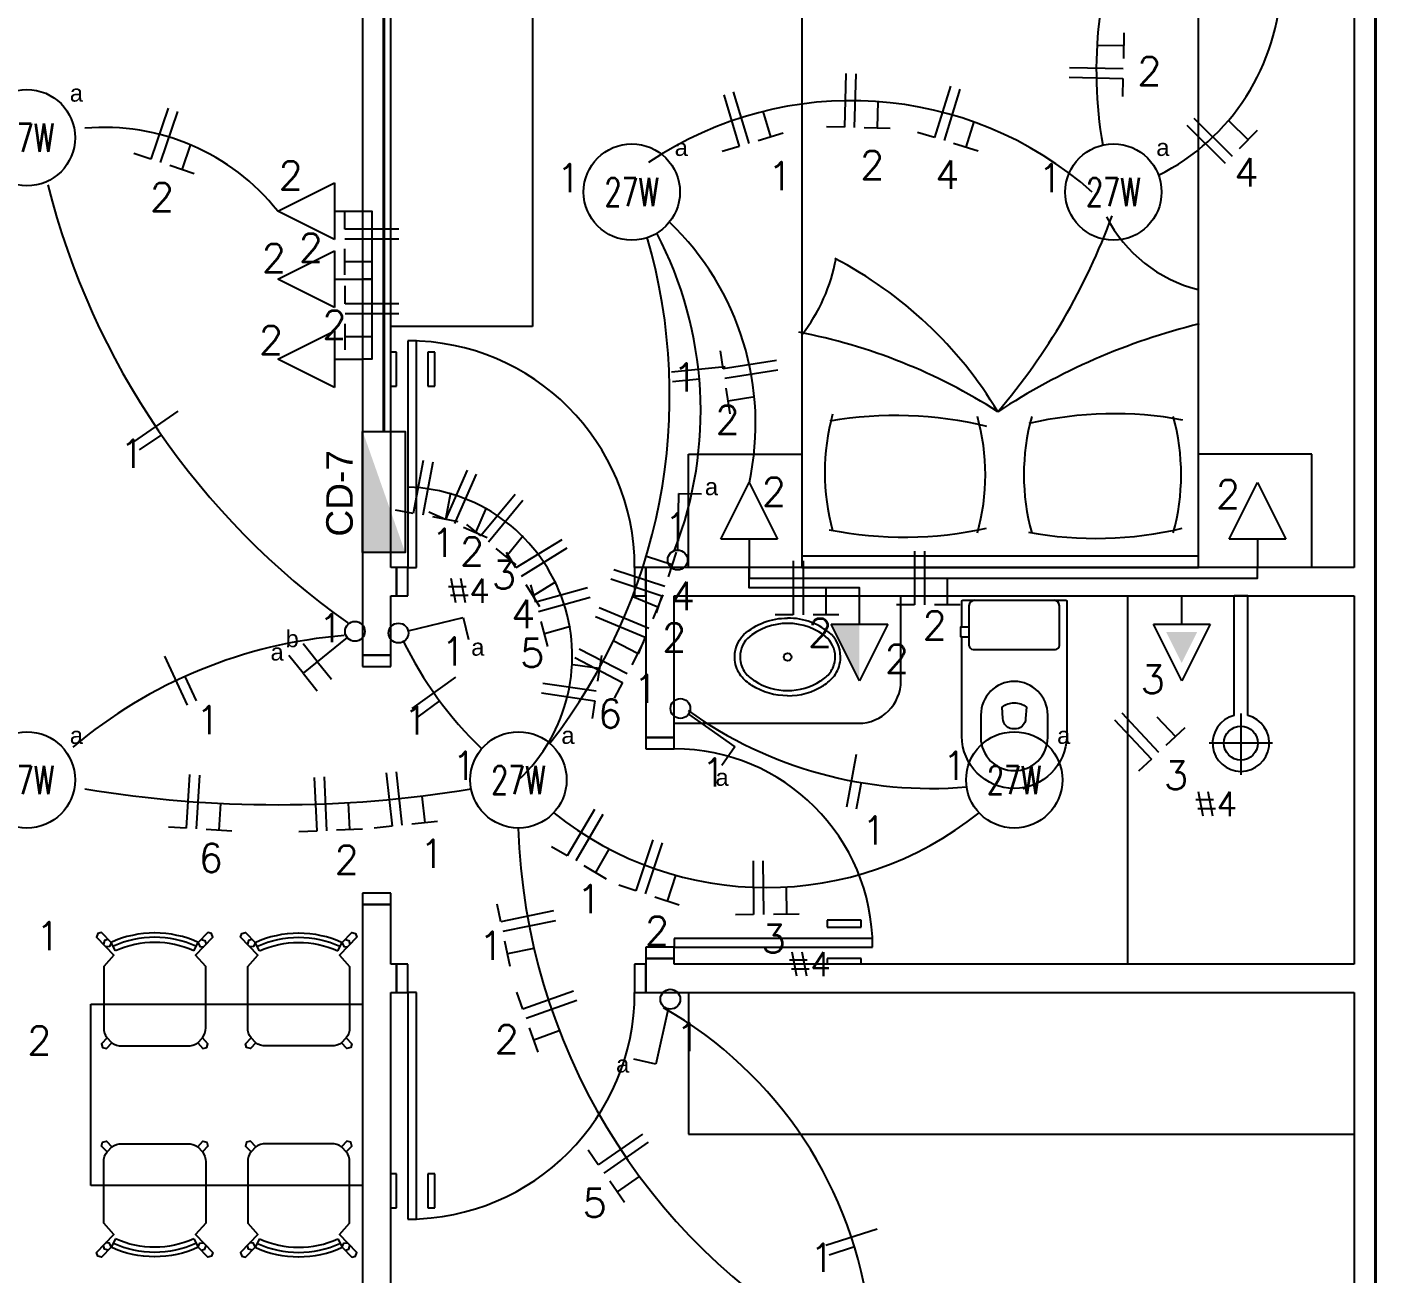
# Model space of a CAD drawing. Header units: metres. Extents: x 49 to 320, y -91 to 27.
# Drawn here: x 155.991 to 160.79, y -55.396 to -50.996 of the extents above; entities that cross this region are included whole.
import ezdxf
from ezdxf.enums import TextEntityAlignment as Align

# ---------------------------------------------------------------- set-up
doc = ezdxf.new("R2010")
doc.units = ezdxf.units.M
doc.header["$LTSCALE"] = 0.2
for name, color, linetype in [('ARQ-EQP', 24, 'Continuous'), ('ARQ-EQP-___-INT', 7, 'Continuous'), ('ARQ-MOB-___-INT', 7, 'Continuous'), ('BITOLA', 7, 'Continuous'), ('CIRCUITO', 7, 'Continuous'), ('CIRCUITO_FIACAO', 10, 'Continuous'), ('INTERRUPTORES', 6, 'Continuous'), ('LUMINARIAS', 1, 'Continuous'), ('SOMENTE_FIACAO', 3, 'Continuous'), ('SOMENTE_TUBULACAO', 5, 'Continuous'), ('TEXTO_INTERRUPTOR', 7, 'Continuous'), ('TOMADAS', 3, 'Continuous')]:
    doc.layers.add(name, color=color, linetype=linetype)
doc.styles.add('REGUA100', font='arial.ttf')
doc.styles.add('ROMANS', font='romans', dxfattribs={"height": 6})
doc.styles.get("Standard").update_dxf_attribs({"font": 'arial.ttf'})

# ---------------------------------------------------------------- blocks, each defined once
blk = doc.blocks.new('MBCAD4_2')
at = {"color": 0}
blk.add_lwpolyline([(0.02, 49.68, 0.106639), (-19.24, 45.52), (-23.45, 49.88), (-25.13, 49.43), (-25.63, 47.77), (-18.01, 39.93), (-22.5, 34.87), (-22.5, 7.87, 0.159591), (-21.02, 3.34), (-23.5, 0.83), (-22.98, -0.82), (-21.31, -1.27), (-18.97, 1.19, 0.162734), (-14.5, -0.13), (0, -0.13), (14.5, -0.13, 0.162734), (18.97, 1.19), (21.31, -1.27), (22.98, -0.82), (23.5, 0.83), (21.02, 3.34, 0.159591), (22.5, 7.87), (22.5, 34.87), (18.01, 39.93), (25.63, 47.77), (25.13, 49.43), (23.45, 49.88), (19.24, 45.52, 0.106639), (-0.02, 49.68)], format="xyb", dxfattribs=at)
at = {"layer": 'ARQ-MOB-___-INT'}
for p, q in [((-17.22, 41.8), (-19.24, 45.52)), ((17.25, 41.79), (19.24, 45.52)), ((-18.97, 1.19), (-21.02, 3.34)), ((18.97, 1.19), (21.02, 3.34))]:
    blk.add_line(p, q, dxfattribs=at)
for points in [[(-20.47, 46.81), (-22.16, 46.38), (-22.64, 44.7)], [(-19.21, 45.27), (-19.99, 43.71), (-21.73, 43.57)], [(19.21, 45.27), (19.99, 43.71), (21.73, 43.57)], [(20.47, 46.81), (22.16, 46.38), (22.64, 44.7)]]:
    blk.add_lwpolyline(points, dxfattribs=at)
for radius in [43.95, 41.7]:
    blk.add_arc((0, 3.82), radius, 65.57124, 114.39729, dxfattribs=at)
blk = doc.blocks.new('SAC616S2')
at = {"layer": 'ARQ-EQP', "color": 0, "linetype": 'ByBlock'}
blk.add_lwpolyline([(18.17, -1.5, -0.329256), (18.5, -1.88), (18.5, -49.6, -0.412623), (0, -68, -0.412623), (-18.5, -49.6), (-18.5, -14.45), (-18.9, -14.45), (-18.9, -10.95), (-18.5, -10.95), (-18.5, -1.88, -0.329256), (-18.17, -1.5), (-17.25, -1.5), (0, -1.5), (17.29, -1.5)], format="xyb", close=True, dxfattribs=at)
at = {"layer": 'ARQ-EQP-___-INT'}
for p, q in [((-18.5, -10.95), (-16, -10.95)), ((-18.5, -14.45), (-16, -14.45))]:
    blk.add_line(p, q, dxfattribs=at)
blk.add_lwpolyline([(-14, -1.5, 0.324141), (-16, -3.5), (-16, -17.5, 0.333333), (-14.5, -19), (0, -19), (14.5, -19, 0.333333), (16, -17.5), (16, -3.5, 0.324141), (14, -1.5, 0.324141)], format="xyb", dxfattribs=at)
for points in [[(0, -61.7, 0.418677), (11.8, -50), (11.8, -42.1, 0.411784), (0, -30.2, 0.411784), (-11.8, -42.1), (-11.8, -50, 0.418677)], [(0, -47, -0.428571), (-4, -43.3), (-4.3, -39.3, -0.16754), (0, -37.8, -0.16754), (4.3, -39.3), (4, -43.3, -0.428571)]]:
    blk.add_lwpolyline(points, format="xyb", close=True, dxfattribs=at)
blk.add_point((3.34, -68), dxfattribs=at)
blk = doc.blocks.new('SACHS__2')
at = {"layer": 'ARQ-EQP', "color": 0, "linetype": 'ByBlock'}
for p, q in [((42.29, 2.4), (0, 2.4)), ((0, 2.4), (0, -2.4)), ((42.29, -2.4), (0, -2.4))]:
    blk.add_line(p, q, dxfattribs=at)
blk.add_arc((52, 0), 10, 193.8865, 166.1135, dxfattribs=at)
at = {"layer": 'ARQ-EQP-___-INT'}
for p, q in [((52, 11.2), (52, -11.2)), ((41.6, 0), (63.2, 0))]:
    blk.add_line(p, q, dxfattribs=at)
blk.add_circle((52, 0), 6, dxfattribs=at)
blk = doc.blocks.new('SAL37S_2')
at = {"layer": 'ARQ-EQP-___-INT'}
for points in [[(0.02, -10, 0.145827), (-16.81, -14.87, 0.090827), (-22, -19.4, 0.12568), (-24.84, -26.73, 0.221372), (-20.58, -38.81, 0.186059), (0.02, -46.55, 0.186059)], [(-0.02, -10, -0.145827), (16.81, -14.87, -0.090827), (22, -19.4, -0.12568), (24.84, -26.73, -0.221372), (20.58, -38.81, -0.186059), (-0.02, -46.55, -0.186059)]]:
    blk.add_lwpolyline(points, format="xyb", dxfattribs=at)
blk.add_lwpolyline([(0, -12.5, 0.14623), (-15.5, -17, 0.09047), (-20, -20.9, 0.123903), (-22.35, -27, 0.21906), (-18.85, -37, 0.185248), (0, -44.05, 0.185248), (18.85, -37, 0.21906), (22.35, -27, 0.123903), (20, -20.9, 0.09047), (15.5, -17, 0.14623)], format="xyb", close=True, dxfattribs=at)
blk.add_circle((0, -28.25), 1.8, dxfattribs=at)
blk = doc.blocks.new('MDCCAS22')
at = {"color": 0}
blk.add_lwpolyline([(140, 0), (0, 0), (0, -200), (140, -200)], close=True, dxfattribs=at)
at = {"layer": 'ARQ-MOB-___-INT'}
for p, q in [((0, -4), (140, -4)), ((0, -196), (140, -196))]:
    blk.add_line(p, q, dxfattribs=at)
for centre, radius, start, end in [((36.14, -140.56), 130.32, 79.4574, 103.5108), ((82.89, -32.71), 76.8, 164.4859, 195.5141), ((-15.19, -32.71), 76.8, 344.4859, 15.5141), ((103.9, -146.58), 135.89, 78.8076, 102.3609), ((152.01, -32.7), 76.8, 164.4859, 195.5141), ((55.11, -33.55), 76.8, 344.4859, 15.5141), ((29.71, 76.04), 130.31, 259.2981, 283.3522), ((106.88, 82.36), 135.99, 256.2959, 279.8409), ((-55.47, 137.47), 230.14, 283.8685, 303.2771), ((243.13, -201.79), 226.41, 139.561, 159.9361), ((178.64, 112.88), 199.47, 237.2741, 259.1518), ((195.03, 19.52), 144.83, 210.9361, 242.5714), ((188.19, -119.84), 61.23, 142.0564, 169.8271), ((-11.98, -146.66), 50.03, 27.333, 76.0256)]:
    blk.add_arc(centre, radius, start, end, dxfattribs=at)
blk = doc.blocks.new('*U369', base_point=(2907.74, 1510.49))
at = {"linetype": 'Continuous'}
blk.add_circle((2907.74, 1510.49), 17, dxfattribs=at)
at = {"linetype": 'Continuous', "style": 'ROMANS', "width": 0.7}
blk.add_text('27W', height=10, dxfattribs=at).set_placement((2907.7, 1510.49), align=Align.MIDDLE)
blk = doc.blocks.new('*U370', base_point=(2737.74, 1510.49))
at = {"linetype": 'Continuous'}
blk.add_circle((2737.74, 1510.49), 17, dxfattribs=at)
at = {"linetype": 'Continuous', "style": 'ROMANS', "width": 0.7}
blk.add_text('27W', height=10, dxfattribs=at).set_placement((2737.7, 1510.49), align=Align.MIDDLE)
blk = doc.blocks.new('*U373', base_point=(2872.74, 1302.99))
at = {"linetype": 'Continuous'}
blk.add_circle((2872.74, 1302.99), 17, dxfattribs=at)
at = {"linetype": 'Continuous', "style": 'ROMANS', "width": 0.7}
blk.add_text('27W', height=10, dxfattribs=at).set_placement((2872.7, 1302.99), align=Align.MIDDLE)
blk = doc.blocks.new('*U375', base_point=(2697.74, 1302.99))
at = {"linetype": 'Continuous'}
blk.add_circle((2697.74, 1302.99), 17, dxfattribs=at)
at = {"linetype": 'Continuous', "style": 'ROMANS', "width": 0.7}
blk.add_text('27W', height=10, dxfattribs=at).set_placement((2697.7, 1302.99), align=Align.MIDDLE)
blk = doc.blocks.new('*U376', base_point=(2524.24, 1529.66))
at = {"linetype": 'Continuous'}
blk.add_circle((2524.24, 1529.66), 17, dxfattribs=at)
at = {"linetype": 'Continuous', "style": 'ROMANS', "width": 0.7}
blk.add_text('27W', height=10, dxfattribs=at).set_placement((2524.2, 1529.66), align=Align.MIDDLE)
blk = doc.blocks.new('*U377', base_point=(2524.24, 1302.99))
at = {"linetype": 'Continuous'}
blk.add_circle((2524.24, 1302.99), 17, dxfattribs=at)
at = {"linetype": 'Continuous', "style": 'ROMANS', "width": 0.7}
blk.add_text('27W', height=10, dxfattribs=at).set_placement((2524.2, 1302.99), align=Align.MIDDLE)
blk = doc.blocks.new('*U321', base_point=(1830.96, -37.01))
blk.add_lwpolyline([(1802.46, -37.01), (1802.46, -17.01), (1859.46, -17.01), (1859.46, -37.01)], close=True)
blk.add_trace([(1859.46, -17.01), (1802.46, -37.01), (1859.46, -37.01)])
blk = doc.blocks.new('*U402', base_point=(1511.24, 274.62))
at = {"color": 2}
for p, q in [((1490.54, 291.31), (1495.14, 297.85)), ((1506.9, 279.8), (1490.54, 291.31))]:
    blk.add_line(p, q, dxfattribs=at)
blk.add_circle((1509.76, 277.79), 3.5, dxfattribs=at)
blk = doc.blocks.new('*U403', base_point=(1514.21, 377.99))
at = {"color": 2}
for p, q in [((1517.52, 383.81), (1521.84, 403.33)), ((1521.84, 403.33), (1529.65, 401.6))]:
    blk.add_line(p, q, dxfattribs=at)
blk.add_circle((1516.76, 380.39), 3.5, dxfattribs=at)
blk = doc.blocks.new('*U404', base_point=(1513.03, 227.99))
at = {"color": 2}
for p, q in [((1510.66, 221.86), (1510.28, 201.86)), ((1510.28, 201.86), (1502.28, 202.01))]:
    blk.add_line(p, q, dxfattribs=at)
blk.add_circle((1510.73, 225.36), 3.5, dxfattribs=at)
blk = doc.blocks.new('*U405', base_point=(1611.24, 248.26))
at = {"color": 2}
for p, q in [((1586.41, 245.65), (1584.54, 253.43)), ((1605.85, 250.33), (1586.41, 245.65))]:
    blk.add_line(p, q, dxfattribs=at)
blk.add_circle((1609.26, 251.15), 3.5, dxfattribs=at)
blk = doc.blocks.new('*U408', base_point=(1621.24, 249.71))
for p, q in [((1642.97, 265.26), (1637.96, 271.5)), ((1627.37, 252.74), (1642.97, 265.26)), ((1637.96, 261.23), (1632.95, 267.47)), ((1642.97, 265.26), (1647.98, 259.02)), ((1637.96, 261.23), (1642.96, 255))]:
    blk.add_line(p, q)
blk.add_circle((1624.64, 250.55), 3.5)
blk = doc.blocks.new('*U410', base_point=(1332.13, 237.99))
for p, q in [((1322.13, 247.99), (1332.13, 267.99)), ((1332.13, 267.99), (1342.13, 247.99)), ((1342.13, 247.99), (1322.13, 247.99)), ((1332.13, 247.99), (1332.13, 237.99))]:
    blk.add_line(p, q)
blk.add_trace([(1326.66, 250.79), (1337.6, 250.79), (1332.13, 261.73)])
blk = doc.blocks.new('*U416', base_point=(1305.42, 227.99))
for p, q in [((1305.42, 217.99), (1305.42, 227.99)), ((1295.42, 217.99), (1315.42, 217.99)), ((1305.42, 197.99), (1295.42, 217.99)), ((1315.42, 217.99), (1305.42, 197.99))]:
    blk.add_line(p, q)
blk = doc.blocks.new('*U417', base_point=(1484.76, 227.99))
for p, q in [((1484.76, 217.99), (1484.76, 227.99)), ((1474.76, 217.99), (1494.76, 217.99)), ((1484.76, 197.99), (1474.76, 217.99)), ((1494.76, 217.99), (1484.76, 197.99))]:
    blk.add_line(p, q)
blk = doc.blocks.new('*U420', base_point=(1621.24, 102.24))
for p, q in [((1631.24, 112.24), (1651.24, 102.24)), ((1631.24, 92.24), (1631.24, 112.24)), ((1631.24, 102.24), (1621.24, 102.24)), ((1651.24, 102.24), (1631.24, 92.24))]:
    blk.add_line(p, q)
blk = doc.blocks.new('*U421', base_point=(1621.24, 126.22))
for p, q in [((1631.24, 136.22), (1651.24, 126.22)), ((1631.24, 116.22), (1631.24, 136.22)), ((1631.24, 126.22), (1621.24, 126.22)), ((1651.24, 126.22), (1631.24, 116.22))]:
    blk.add_line(p, q)
blk = doc.blocks.new('*U422', base_point=(1621.24, 154.5))
for p, q in [((1631.24, 164.5), (1651.24, 154.5)), ((1631.24, 144.5), (1631.24, 164.5)), ((1631.24, 154.5), (1621.24, 154.5)), ((1651.24, 154.5), (1631.24, 144.5))]:
    blk.add_line(p, q)
blk = doc.blocks.new('*U434', base_point=(1605.24, 199.63))
at = {"linetype": 'ByBlock'}
for start, end in [(283.8225, 283.8225), (133.0073, 268.3373)]:
    blk.add_arc((1606.98, 259.32), 59.72, start, end, dxfattribs=at)
blk = doc.blocks.new('*U435', base_point=(1553.79, 314.56))
at = {"linetype": 'ByBlock'}
blk.add_arc((1478.74, 221.27), 119.73, 51.1867, 128.8133, dxfattribs=at)
blk = doc.blocks.new('*U436', base_point=(1579.21, 292))
at = {"linetype": 'ByBlock'}
blk.add_arc((1485.23, 194.29), 135.57, 26.0561, 46.1153, dxfattribs=at)
blk = doc.blocks.new('*U437', base_point=(1582.95, 306.12))
at = {"linetype": 'ByBlock'}
blk.add_arc((1651.12, -104.29), 416.04, 80.5699, 99.4301, dxfattribs=at)
blk = doc.blocks.new('*U438', base_point=(1566.35, 319.99))
at = {"linetype": 'ByBlock'}
for start, end in [(64.7151, 64.7151), (1.8724, 60.2579)]:
    blk.add_arc((1347.88, 312.85), 218.58, start, end, dxfattribs=at)
blk = doc.blocks.new('*U439', base_point=(1555.21, 290.06))
at = {"linetype": 'ByBlock'}
for start, end in [(201.0979, 201.0979), (141.9676, 196.2101)]:
    blk.add_arc((1712.22, 167.25), 199.34, start, end, dxfattribs=at)
blk = doc.blocks.new('*U440', base_point=(1512.8, 85.09))
at = {"linetype": 'ByBlock'}
for start, end in [(311.5472, 311.5472), (228.4528, 303.9415)]:
    blk.add_arc((1441.24, 191.41), 128.16, start, end, dxfattribs=at)
blk = doc.blocks.new('*U441', base_point=(1517.42, 110.02))
at = {"linetype": 'ByBlock'}
blk.add_arc((1637.2, 172.85), 135.26, 158.7442, 207.6767, dxfattribs=at)
blk = doc.blocks.new('*U442', base_point=(1512.98, 106.13))
at = {"linetype": 'ByBlock'}
blk.add_arc((1580.88, 177.25), 98.33, 167.8199, 226.3276, dxfattribs=at)
blk = doc.blocks.new('*U443', base_point=(1340.3, 89.58))
at = {"linetype": 'ByBlock'}
blk.add_arc((1375.37, 19.49), 78.38, 116.5763, 178.208, dxfattribs=at)
blk = doc.blocks.new('*U444', base_point=(1360.03, 78.92))
at = {"linetype": 'ByBlock'}
for start, end in [(16.0202, 16.0202), (337.4598, 9.7518)]:
    blk.add_arc((1206.81, 52.59), 155.47, start, end, dxfattribs=at)
blk = doc.blocks.new('*U445', base_point=(1484.76, 227.99))
at = {"linetype": 'ByBlock'}
blk.add_lwpolyline([(1484.76, 227.99), (1484.76, 231.73), (1305.42, 231.73), (1305.42, 227.99)], dxfattribs=at)
blk = doc.blocks.new('*U447', base_point=(1408.07, 305.44))
at = {"linetype": 'ByBlock'}
blk.add_arc((1420.79, 159.08), 146.92, 54.3876, 94.9675, dxfattribs=at)
blk = doc.blocks.new('*U450', base_point=(1442.23, 493.52))
at = {"linetype": 'ByBlock'}
blk.add_arc((1587.59, 510.49), 146.34, 186.6595, 240.2672, dxfattribs=at)
blk = doc.blocks.new('*U455', base_point=(1723.55, 291.41))
at = {"linetype": 'ByBlock'}
blk.add_arc((1614.14, 421.38), 169.89, 274.6137, 310.0908, dxfattribs=at)
blk = doc.blocks.new('*U456', base_point=(1732.37, 92.94))
at = {"linetype": 'ByBlock'}
blk.add_arc((1470.13, 27.02), 270.4, 14.1091, 54.6618, dxfattribs=at)
blk = doc.blocks.new('*U457', base_point=(1719.32, 72.99))
at = {"linetype": 'ByBlock'}
for start, end in [(287.5629, 287.5629), (218.434, 275.0674)]:
    blk.add_arc((1712.42, 150.79), 78.11, start, end, dxfattribs=at)
blk = doc.blocks.new('*U478', base_point=(1621.24, 102.24))
at = {"linetype": 'ByBlock'}
blk.add_lwpolyline([(1621.24, 102.24), (1617.97, 102.24), (1617.97, 126.22), (1621.24, 126.22)], dxfattribs=at)
blk = doc.blocks.new('*U479', base_point=(1621.24, 126.22))
at = {"linetype": 'ByBlock'}
blk.add_lwpolyline([(1621.24, 126.22), (1617.97, 126.22), (1617.97, 154.5), (1621.24, 154.5)], dxfattribs=at)
blk = doc.blocks.new('*U448', base_point=(1438.38, 237.99))
for p, q in [((1428.38, 247.99), (1438.38, 267.99)), ((1438.38, 267.99), (1448.38, 247.99)), ((1448.38, 247.99), (1428.38, 247.99)), ((1438.38, 247.99), (1438.38, 237.99))]:
    blk.add_line(p, q)
blk.add_trace([(1438.38, 247.99), (1448.38, 247.99), (1438.38, 267.99)])
blk = doc.blocks.new('*U481', base_point=(2818.1, 237.99))
at = {"linetype": 'ByBlock'}
blk.add_lwpolyline([(2818.1, 237.99), (2818.1, 235.21), (2779.22, 235.21), (2779.22, 227.99), (2779.22, 227.99)], dxfattribs=at)
blk = doc.blocks.new('N')
for p, q in [((0, 9.5), (-6.33, 9.5)), ((0, -9.5), (0, 9.5))]:
    blk.add_line(p, q)
blk = doc.blocks.new('F')
blk.add_line((0, -9.5), (0, 9.5))
blk = doc.blocks.new('T')
at = {"linetype": 'Continuous'}
for p, q in [((4.57, 9.5), (-4.57, 9.5)), ((0, 0), (0, 9.5))]:
    blk.add_line(p, q, dxfattribs=at)
blk = doc.blocks.new('*U508', base_point=(2667.9, 201.33))
at = {"layer": 'SOMENTE_FIACAO', "linetype": 'ByBlock', "rotation": 10.63878627}
for name, p in [('T', (2673.72, 201.7)), ('N', (2662.35, 199.57)), ('F', (2665.79, 200.21))]:
    blk.add_blockref(name, p, dxfattribs=at)
blk = doc.blocks.new('*U509', base_point=(2725.25, 323.63))
at = {"layer": 'SOMENTE_FIACAO', "linetype": 'ByBlock', "rotation": 30.37507652}
for name, p in [('T', (2729.69, 327.49)), ('F', (2722.73, 323.41)), ('N', (2719.71, 321.64))]:
    blk.add_blockref(name, p, dxfattribs=at)
blk = doc.blocks.new('*U510', base_point=(2703.67, 356.49))
at = {"layer": 'SOMENTE_FIACAO', "linetype": 'ByBlock', "rotation": 78.39183063}
for name, p in [('T', (2703.16, 362.5)), ('F', (2701.53, 354.59)), ('N', (2700.83, 351.17))]:
    blk.add_blockref(name, p, dxfattribs=at)
blk = doc.blocks.new('*U511', base_point=(2657.77, 308.57))
at = {"layer": 'SOMENTE_FIACAO', "linetype": 'ByBlock', "rotation": 353.79237064}
for name, p in [('N', (2652.1, 309.93)), ('F', (2655.58, 309.55)), ('T', (2663.61, 308.68))]:
    blk.add_blockref(name, p, dxfattribs=at)
blk = doc.blocks.new('*U512', base_point=(2728.28, 258.83))
at = {"layer": 'SOMENTE_FIACAO', "linetype": 'ByBlock', "rotation": 297.42262544}
for name, p in [('N', (2726.04, 264.19)), ('F', (2727.65, 261.08)), ('T', (2731.37, 253.92))]:
    blk.add_blockref(name, p, dxfattribs=at)
blk = doc.blocks.new('*U513', base_point=(2778.19, 67.67))
at = {"layer": 'SOMENTE_FIACAO', "linetype": 'ByBlock', "rotation": 343.3321522000001}
for name, p in [('N', (2772.94, 70.29)), ('F', (2776.29, 69.29)), ('T', (2784.03, 66.97))]:
    blk.add_blockref(name, p, dxfattribs=at)
blk = doc.blocks.new('R')
blk.add_line((0, 0), (0, 9.5))
blk = doc.blocks.new('*U518', base_point=(2814.44, 466.62))
at = {"layer": 'SOMENTE_FIACAO', "linetype": 'ByBlock', "rotation": 72.36675413}
for name, p in [('R', (2816.4, 467.83)), ('F', (2815.34, 464.49))]:
    blk.add_blockref(name, p, dxfattribs=at)
blk = doc.blocks.new('*U519', base_point=(2817.17, 302.38))
at = {"layer": 'SOMENTE_FIACAO', "linetype": 'ByBlock', "rotation": 10.2935086}
for name, p in [('F', (2815.22, 303.32)), ('R', (2818.67, 303.94))]:
    blk.add_blockref(name, p, dxfattribs=at)
blk = doc.blocks.new('*U520', base_point=(2760.1, 159.96))
at = {"layer": 'SOMENTE_FIACAO', "linetype": 'ByBlock', "rotation": 84.48042533}
for name, p in [('F', (2761.25, 158.1)), ('R', (2761.59, 161.58))]:
    blk.add_blockref(name, p, dxfattribs=at)
blk = doc.blocks.new('*U521', base_point=(2670.18, 272.76))
at = {"layer": 'SOMENTE_FIACAO', "linetype": 'ByBlock', "rotation": 54.14379192}
for name, p in [('R', (2669.9, 275.12)), ('F', (2667.85, 272.28))]:
    blk.add_blockref(name, p, dxfattribs=at)
blk = doc.blocks.new('*U525', base_point=(2578.29, 266.99))
at = {"layer": 'SOMENTE_FIACAO', "linetype": 'ByBlock', "rotation": 335.13352304}
for name, p in [('F', (2576.82, 267.98)), ('R', (2579.99, 266.5))]:
    blk.add_blockref(name, p, dxfattribs=at)
blk = doc.blocks.new('*U526', base_point=(2571.15, 179.39))
at = {"layer": 'SOMENTE_FIACAO', "linetype": 'ByBlock', "rotation": 55.62120412000001}
for name, p in [('F', (2569.7, 178.26)), ('R', (2571.68, 181.15))]:
    blk.add_blockref(name, p, dxfattribs=at)
blk = doc.blocks.new('*U571', base_point=(2680.81, 205.24))
at = {"layer": 'SOMENTE_FIACAO', "linetype": 'ByBlock', "rotation": 23.75053618999999}
for name, p in [('T', (2686.36, 207)), ('F', (2678.97, 203.74)), ('N', (2675.76, 202.33))]:
    blk.add_blockref(name, p, dxfattribs=at)
blk = doc.blocks.new('*U572', base_point=(2747.81, 334.48))
at = {"layer": 'SOMENTE_FIACAO', "linetype": 'ByBlock', "rotation": 18.29727333}
for name, p in [('T', (2753.15, 336.76)), ('N', (2742.16, 333.13)), ('F', (2745.48, 334.23))]:
    blk.add_blockref(name, p, dxfattribs=at)
blk = doc.blocks.new('*U573', base_point=(2710.45, 386.05))
at = {"layer": 'SOMENTE_FIACAO', "linetype": 'ByBlock', "rotation": 70.40643759999999}
for name, p in [('T', (2712.12, 391.6)), ('F', (2709.41, 384)), ('N', (2708.24, 380.7))]:
    blk.add_blockref(name, p, dxfattribs=at)
blk = doc.blocks.new('*U574', base_point=(2631.81, 310.41))
at = {"layer": 'SOMENTE_FIACAO', "linetype": 'ByBlock', "rotation": 357.3840892900001}
for name, p in [('N', (2626.07, 311.57)), ('F', (2629.57, 311.41)), ('T', (2637.64, 311.05))]:
    blk.add_blockref(name, p, dxfattribs=at)
blk = doc.blocks.new('*U576', base_point=(2735.47, 243.46))
at = {"layer": 'SOMENTE_FIACAO', "linetype": 'ByBlock', "rotation": 292.53173877}
for name, p in [('N', (2733.67, 248.98)), ('F', (2735.01, 245.75)), ('T', (2738.11, 238.29))]:
    blk.add_blockref(name, p, dxfattribs=at)
blk = doc.blocks.new('*U577', base_point=(2818.85, 63.01))
at = {"layer": 'SOMENTE_FIACAO', "linetype": 'ByBlock', "rotation": 1.60808932}
for name, p in [('N', (2813.05, 63.14)), ('F', (2816.55, 63.24)), ('T', (2824.62, 63.46))]:
    blk.add_blockref(name, p, dxfattribs=at)
blk = doc.blocks.new('*U578', base_point=(2902.03, 49.43))
at = {"layer": 'SOMENTE_FIACAO', "linetype": 'ByBlock', "rotation": 271.16543662}
for name, p in [('N', (2901.62, 55.21)), ('F', (2901.69, 51.71)), ('T', (2901.85, 43.64))]:
    blk.add_blockref(name, p, dxfattribs=at)
blk = doc.blocks.new('*U580', base_point=(2779.89, 162.15))
at = {"layer": 'SOMENTE_FIACAO', "linetype": 'ByBlock', "rotation": 81.13581409}
for name, p in [('T', (2781.15, 167.81)), ('F', (2779.91, 159.84)), ('N', (2779.37, 156.38))]:
    blk.add_blockref(name, p, dxfattribs=at)
blk = doc.blocks.new('*U581', base_point=(2800.51, 235.33))
at = {"layer": 'SOMENTE_FIACAO', "linetype": 'ByBlock'}
for name, p in [('N', (2794.72, 235.21)), ('F', (2798.22, 235.21)), ('T', (2806.29, 235.21))]:
    blk.add_blockref(name, p, dxfattribs=at)
blk = doc.blocks.new('*U582', base_point=(2843.33, 231.57))
at = {"layer": 'SOMENTE_FIACAO', "linetype": 'ByBlock'}
for name, p in [('N', (2837.54, 231.73)), ('F', (2841.04, 231.73)), ('T', (2849.11, 231.73))]:
    blk.add_blockref(name, p, dxfattribs=at)
blk = doc.blocks.new('*U584', base_point=(2575.93, 78.43))
at = {"layer": 'SOMENTE_FIACAO', "linetype": 'ByBlock', "rotation": 18.61657323}
for name, p in [('T', (2581.98, 78.62)), ('N', (2571.01, 74.93)), ('F', (2574.33, 76.04))]:
    blk.add_blockref(name, p, dxfattribs=at)
blk = doc.blocks.new('*U585', base_point=(2646.14, 114.38))
at = {"layer": 'SOMENTE_FIACAO', "linetype": 'ByBlock', "rotation": 90}
for name, p in [('T', (2646.01, 120.16)), ('F', (2646.01, 112.09)), ('N', (2646.01, 108.59))]:
    blk.add_blockref(name, p, dxfattribs=at)
blk = doc.blocks.new('*U586', base_point=(2645.46, 140.78))
at = {"layer": 'SOMENTE_FIACAO', "linetype": 'ByBlock', "rotation": 90}
for name, p in [('T', (2646.01, 146.57)), ('F', (2646.01, 138.49)), ('N', (2646.01, 134.99))]:
    blk.add_blockref(name, p, dxfattribs=at)
blk = doc.blocks.new('*U598', base_point=(2694.6, 213.63))
at = {"layer": 'SOMENTE_FIACAO', "linetype": 'ByBlock', "rotation": 39.44598987}
for name, p in [('T', (2699.42, 216.89)), ('N', (2690.48, 209.53)), ('F', (2693.19, 211.76))]:
    blk.add_blockref(name, p, dxfattribs=at)
blk = doc.blocks.new('bitol')
for p, q in [((3.08, 6.89), (10.37, 6.89)), ((5.27, 10), (3.33, -0.04)), ((9.37, 10), (7.44, -0.04)), ((2.25, 3.18), (9.54, 3.18))]:
    blk.add_line(p, q)
at = {"style": 'ROMANS'}
blk.add_attdef('BS', (10.82, -0.01), '', height=10, dxfattribs=at)
blk = doc.blocks.new('*U599', base_point=(2786.43, 340.57))
at = {"layer": 'SOMENTE_FIACAO', "linetype": 'ByBlock', "rotation": 359.43138145}
for name, p in [('N', (2780.64, 341.05)), ('F', (2784.14, 341.02)), ('T', (2792.22, 340.94))]:
    blk.add_blockref(name, p, dxfattribs=at)
blk = doc.blocks.new('*U600', base_point=(2918.28, 284.1))
at = {"layer": 'SOMENTE_FIACAO', "linetype": 'ByBlock', "rotation": 316.81205534}
for name, p in [('N', (2914.66, 288.69)), ('F', (2917.21, 286.3)), ('T', (2923.1, 280.77))]:
    blk.add_blockref(name, p, dxfattribs=at)
blk = doc.blocks.new('*U601', base_point=(2707.3, 228.56))
at = {"layer": 'SOMENTE_FIACAO', "linetype": 'ByBlock', "rotation": 58.54093424}
for name, p in [('T', (2710.97, 233.09)), ('F', (2706.76, 226.21)), ('N', (2704.93, 223.22))]:
    blk.add_blockref(name, p, dxfattribs=at)
blk = doc.blocks.new('*U602', base_point=(2740.69, 229.39))
at = {"layer": 'SOMENTE_FIACAO', "linetype": 'ByBlock', "rotation": 288.20652481}
for name, p in [('N', (2739.32, 235.03)), ('F', (2740.41, 231.7)), ('T', (2742.93, 224.03))]:
    blk.add_blockref(name, p, dxfattribs=at)
blk = doc.blocks.new('*U603', base_point=(2853.03, 68.66))
at = {"layer": 'SOMENTE_FIACAO', "linetype": 'ByBlock', "rotation": 17.11009382}
for name, p in [('F', (2850.76, 68.25)), ('T', (2858.48, 70.62)), ('N', (2847.42, 67.22))]:
    blk.add_blockref(name, p, dxfattribs=at)
blk = doc.blocks.new('*U604', base_point=(2714.33, 243.39))
at = {"layer": 'SOMENTE_FIACAO', "linetype": 'ByBlock', "rotation": 74.46085579999999}
for name, p in [('T', (2716.09, 248.9)), ('N', (2712.99, 237.75)), ('F', (2713.93, 241.12))]:
    blk.add_blockref(name, p, dxfattribs=at)
blk = doc.blocks.new('*U605', base_point=(2737.86, 437.58))
at = {"layer": 'SOMENTE_FIACAO', "linetype": 'ByBlock', "rotation": 55.01672209}
for name, p in [('T', (2740.33, 442.91)), ('F', (2735.7, 436.3)), ('N', (2733.7, 433.43))]:
    blk.add_blockref(name, p, dxfattribs=at)
blk = doc.blocks.new('*U607', base_point=(2943.74, 73.79))
at = {"layer": 'SOMENTE_FIACAO', "linetype": 'ByBlock', "rotation": 314.57112833}
for name, p in [('F', (2940.39, 78.61)), ('F', (2942.85, 76.12)), ('T', (2948.51, 70.37))]:
    blk.add_blockref(name, p, dxfattribs=at)
blk = doc.blocks.new('*U608', base_point=(2715.39, 267.83))
at = {"layer": 'SOMENTE_FIACAO', "linetype": 'ByBlock', "rotation": 278.28594645}
for name, p in [('N', (2715.27, 273.66)), ('F', (2715.77, 270.19)), ('T', (2716.94, 262.2))]:
    blk.add_blockref(name, p, dxfattribs=at)
blk = doc.blocks.new('*U609', base_point=(2586.89, 310.1))
at = {"layer": 'SOMENTE_FIACAO', "linetype": 'ByBlock', "rotation": 3.587455530000001}
for name, p in [('N', (2581.06, 310.57)), ('F', (2584.55, 310.78)), ('T', (2592.61, 311.29))]:
    blk.add_blockref(name, p, dxfattribs=at)

msp = doc.modelspace()

# ---------------------------------------------------------------- linework, layer by layer
for p, q in [((157.1754, -50.253), (157.1754, -53.213)), ((157.2754, -52.903), (157.2754, -50.253)), ((157.7754, -50.253), (157.7754, -52.053)), ((160.6754, -50.253), (160.6754, -52.903)), ((157.7754, -52.053), (157.2754, -52.053)), ((157.3654, -52.103), (157.3354, -52.103)), ((157.3354, -52.103), (157.3354, -52.903)), ((157.3654, -52.903), (157.3654, -52.103)), ((157.2954, -52.143), (157.2754, -52.143)), ((157.2954, -52.263), (157.2954, -52.143)), ((157.4054, -52.143), (157.4054, -52.263)), ((157.4304, -52.143), (157.4054, -52.143)), ((157.4304, -52.263), (157.4304, -52.143)), ((157.2754, -52.263), (157.2954, -52.263)), ((157.4054, -52.263), (157.4304, -52.263)), ((158.3254, -52.903), (158.3254, -52.503)), ((158.3254, -52.503), (158.7254, -52.503)), ((160.5254, -52.503), (160.1254, -52.503)), ((160.5254, -52.903), (160.5254, -52.503)), ((157.2954, -52.903), (157.2754, -52.903)), ((157.2954, -53.003), (157.2954, -52.903)), ((157.3354, -52.903), (157.2954, -52.903)), ((157.2954, -52.903), (157.2954, -53.003)), ((157.3354, -53.003), (157.3354, -52.903)), ((157.3354, -52.903), (157.3654, -52.903)), ((158.1754, -52.903), (158.1354, -52.903)), ((158.1354, -52.903), (158.1354, -53.003)), ((158.1754, -52.903), (158.1754, -53.003)), ((160.6754, -52.903), (158.1754, -52.903)), ((158.1754, -53.003), (158.1754, -52.903)), ((157.2754, -53.213), (157.2754, -53.003)), ((157.2754, -53.003), (157.2954, -53.003)), ((157.2954, -53.003), (157.3354, -53.003)), ((158.1354, -53.003), (158.1754, -53.003)), ((158.1754, -53.003), (158.1754, -53.503)), ((158.2754, -53.003), (160.6754, -53.003)), ((158.2754, -53.503), (158.2754, -53.003)), ((159.0754, -53.303), (159.0754, -53.003)), ((159.8754, -53.003), (159.8754, -54.303)), ((160.6754, -53.003), (160.6754, -54.303)), ((157.1754, -53.213), (157.2754, -53.213)), ((157.2754, -53.213), (157.1754, -53.213)), ((157.1754, -53.213), (157.1754, -53.253)), ((157.2754, -53.253), (157.2754, -53.213)), ((157.1754, -53.253), (157.2754, -53.253)), ((158.2754, -53.453), (158.9254, -53.453)), ((158.1754, -53.503), (158.2754, -53.503)), ((158.2754, -53.503), (158.1754, -53.503)), ((158.1754, -53.503), (158.1754, -53.543)), ((158.2754, -53.543), (158.2754, -53.503)), ((158.1754, -53.543), (158.2754, -53.543)), ((157.1754, -54.053), (157.1754, -54.093)), ((157.2754, -54.053), (157.1754, -54.053)), ((157.2754, -54.093), (157.2754, -54.053)), ((157.1754, -54.093), (157.1754, -57.053)), ((157.2754, -54.093), (157.1754, -54.093)), ((157.1754, -54.093), (157.2754, -54.093)), ((157.2754, -54.303), (157.2754, -54.093)), ((158.8154, -54.148), (158.8154, -54.173)), ((158.9354, -54.148), (158.8154, -54.148)), ((158.8154, -54.173), (158.9354, -54.173)), ((158.9354, -54.173), (158.9354, -54.148)), ((158.9754, -54.213), (158.2754, -54.213)), ((158.2754, -54.213), (158.2754, -54.243)), ((158.9754, -54.243), (158.9754, -54.213)), ((158.1754, -54.243), (158.1754, -54.283)), ((158.2754, -54.243), (158.1754, -54.243)), ((158.2754, -54.283), (158.2754, -54.243)), ((158.2754, -54.243), (158.9754, -54.243)), ((157.2954, -54.303), (157.2754, -54.303)), ((157.2954, -54.403), (157.2954, -54.303)), ((157.3354, -54.303), (157.2954, -54.303)), ((157.2954, -54.303), (157.2954, -54.403)), ((157.3354, -54.403), (157.3354, -54.303)), ((158.1754, -54.303), (158.1354, -54.303)), ((158.1354, -54.303), (158.1354, -54.403)), ((158.1754, -54.283), (158.1754, -54.303)), ((158.2754, -54.283), (158.1754, -54.283)), ((158.1754, -54.283), (158.2754, -54.283)), ((158.1754, -54.303), (158.1754, -54.403)), ((158.1754, -54.403), (158.1754, -54.303)), ((158.2754, -54.303), (158.2754, -54.283)), ((160.6754, -54.303), (158.2754, -54.303)), ((158.8154, -54.283), (158.8154, -54.303)), ((158.9354, -54.283), (158.8154, -54.283)), ((158.9354, -54.303), (158.9354, -54.283)), ((157.2754, -57.053), (157.2754, -54.403)), ((157.2754, -54.403), (157.2954, -54.403)), ((157.2954, -54.403), (157.3354, -54.403)), ((157.3354, -54.403), (157.3354, -55.203)), ((157.3654, -54.403), (157.3354, -54.403)), ((157.3654, -55.203), (157.3654, -54.403)), ((158.1354, -54.403), (158.1754, -54.403)), ((158.1754, -54.403), (160.6754, -54.403)), ((158.3254, -54.403), (158.3254, -54.903)), ((160.6754, -54.403), (160.6754, -57.053)), ((156.2154, -55.0845), (156.2154, -54.4445)), ((156.2154, -54.4445), (157.1754, -54.4445)), ((158.3254, -54.903), (160.6754, -54.903)), ((157.2954, -55.043), (157.2754, -55.043)), ((157.2954, -55.163), (157.2954, -55.043)), ((157.4054, -55.043), (157.4054, -55.163)), ((157.4304, -55.043), (157.4054, -55.043)), ((157.4304, -55.163), (157.4304, -55.043)), ((157.1754, -55.0845), (156.2154, -55.0845)), ((157.2754, -55.163), (157.2954, -55.163)), ((157.4054, -55.163), (157.4304, -55.163)), ((157.3354, -55.203), (157.3654, -55.203))]:
    msp.add_line(p, q)
at = {"const_width": 0.01}
msp.add_lwpolyline([(160.7504, -48.153), (160.7504, -69.153)], dxfattribs=at)
for centre, radius, start, end in [((157.3354, -52.903), 0.8, 0, 90), ((158.9254, -53.303), 0.15, 270, 0), ((158.2754, -54.243), 0.7, 0, 90), ((157.3354, -54.403), 0.8, 270, 0)]:
    msp.add_arc(centre, radius, start, end)
at = {"layer": 'SOMENTE_TUBULACAO', "const_width": 0.01}
msp.add_lwpolyline([(157.2504, -52.4226), (157.2504, -47.739)], dxfattribs=at)

# ---------------------------------------------------------------- block references
for name, p, xscale, yscale, zscale, rotation in [('MDCCAS22', (160.1254, -52.903), 0.01, 0.01, 0.01, 180), ('SACHS__2', (160.2754, -53.003), 0.01, 0.01, 0.01, 270), ('SAL37S_2', (158.6754, -53.431), 0.0075, 0.0075, 0.0075, 180), ('MBCAD4_2', (156.4413, -54.9384), -0.008, 0.008, 0.008, 180), ('MBCAD4_2', (156.9495, -54.9384), 0.008, 0.008, 0.008, 180)]:
    msp.add_blockref(name, p, dxfattribs=dict(xscale=xscale, yscale=yscale, zscale=zscale, rotation=rotation))
for name, p, xscale, yscale, zscale in [('SAC616S2', (159.4754, -53.003), 0.01, 0.01, 0.01), ('MBCAD4_2', (156.4413, -54.5905), 0.008, 0.008, 0.008), ('MBCAD4_2', (156.9495, -54.5905), -0.008, 0.008, 0.008)]:
    msp.add_blockref(name, p, dxfattribs=dict(xscale=xscale, yscale=yscale, zscale=zscale))
at = {"layer": 'BITOLA', "linetype": 'ByBlock'}
ref = msp.add_blockref('bitol', (157.4592, -52.9428), dxfattribs=dict(at, xscale=-0.0085, yscale=0.0085, zscale=0.0085, rotation=180))
ref.add_attrib('BS', '4', (157.5512, -53.0277), dxfattribs={"layer": '0', "height": 0.085, "style": 'ROMANS'})
ref = msp.add_blockref('bitol', (160.097, -53.6955), dxfattribs=dict(at, xscale=-0.0085, yscale=0.0085, zscale=0.0085, rotation=180))
ref.add_attrib('BS', '4', (160.189, -53.7804), dxfattribs={"layer": '0', "height": 0.085, "style": 'ROMANS'})
ref = msp.add_blockref('bitol', (158.6632, -54.2607), dxfattribs=dict(at, xscale=-0.0085, yscale=0.0085, zscale=0.0085, rotation=180))
ref.add_attrib('BS', '4', (158.7552, -54.3456), dxfattribs={"layer": '0', "height": 0.085, "style": 'ROMANS'})
at = {"layer": 'INTERRUPTORES', "xscale": 0.01, "yscale": 0.01, "zscale": 0.01, "rotation": 180}
for name, p in [('*U404', (158.2642, -52.903)), ('*U408', (157.1821, -53.1202)), ('*U405', (157.2821, -53.1057)), ('*U402', (158.2821, -53.3692)), ('*U403', (158.2869, -54.403))]:
    msp.add_blockref(name, p, dxfattribs=at)
at = {"layer": 'LUMINARIAS', "xscale": 0.01, "yscale": 0.01, "zscale": 0.01}
for name, p in [('*U376', (155.9904, -51.3863)), ('*U370', (158.1254, -51.578)), ('*U369', (159.8254, -51.578)), ('*U377', (155.9904, -53.653)), ('*U375', (157.7254, -53.653)), ('*U373', (159.4754, -53.653))]:
    msp.add_blockref(name, p, dxfattribs=at)
at = {"layer": 'LUMINARIAS', "xscale": 0.0075, "yscale": 0.0075, "zscale": 0.0075, "rotation": 270}
msp.add_blockref('*U321', (157.1754, -52.6364), dxfattribs=at)
at = {"layer": 'SOMENTE_FIACAO', "linetype": 'ByBlock', "xscale": -0.01, "yscale": 0.01, "zscale": 0.01, "rotation": 180}
for name, p in [('*U578', (159.7682, -51.1173)), ('*U577', (158.9365, -51.2532)), ('*U603', (159.2783, -51.3096)), ('*U513', (158.5299, -51.2997)), ('*U584', (156.5073, -51.4074)), ('*U607', (160.1854, -51.3609)), ('*U585', (157.2093, -51.7668)), ('*U586', (157.2026, -52.0308)), ('*U580', (158.5469, -52.2446)), ('*U520', (158.349, -52.2227)), ('*U526', (156.4595, -52.4169)), ('*U508', (157.427, -52.6363)), ('*U571', (157.556, -52.6755)), ('*U598', (157.694, -52.7594)), ('*U601', (157.821, -52.9086)), ('*U602', (158.1549, -52.9169)), ('*U581', (158.753, -52.9763)), ('*U582', (159.1812, -52.9387)), ('*U604', (157.8912, -53.0569)), ('*U576', (158.1027, -53.0576)), ('*U512', (158.0308, -53.2113)), ('*U525', (156.5309, -53.2929)), ('*U608', (157.9019, -53.3013)), ('*U521', (157.4498, -53.3506)), ('*U600', (159.9308, -53.464)), ('*U519', (158.9197, -53.6468)), ('*U609', (156.6169, -53.724)), ('*U574', (157.0661, -53.7272)), ('*U511', (157.3257, -53.7087)), ('*U509', (158.0005, -53.8593)), ('*U572', (158.2261, -53.9678)), ('*U599', (158.6122, -54.0287)), ('*U510', (157.7847, -54.1879)), ('*U573', (157.8525, -54.4836)), ('*U605', (158.1266, -54.9988)), ('*U518', (158.8924, -55.2892))]:
    msp.add_blockref(name, p, dxfattribs=at)
at = {"layer": 'SOMENTE_TUBULACAO', "linetype": 'Continuous', "yscale": 0.01, "zscale": 0.01, "rotation": 180}
for name, p, xscale in [('*U444', (161.7133, -51.4122), -0.01), ('*U444', (159.7875, -51.4122), 0.01), ('*U439', (157.8358, -53.5236), 0.01), ('*U443', (159.9848, -51.5188), 0.01), ('*U440', (158.1848, -51.4739), 0.01), ('*U457', (156.1946, -51.3529), 0.01), ('*U456', (156.0641, -51.5524), 0.01), ('*U438', (157.7244, -53.8229), 0.01), ('*U438', (163.7765, -53.8229), -0.01), ('*U478', (157.1754, -51.6454), 0.01), ('*U442', (158.2581, -51.6843), 0.01), ('*U441', (158.2137, -51.7232), 0.01), ('*U479', (157.1754, -51.8853), 0.01), ('*U434', (157.3354, -52.6193), 0.01), ('*U445', (158.5402, -52.903), 0.01), ('*U481', (158.929, -53.003), -0.01), ('*U455', (156.1523, -53.5371), 0.01), ('*U436', (157.5957, -53.543), 0.01), ('*U447', (159.3072, -53.6774), 0.01), ('*U437', (157.5583, -53.6842), 0.01), ('*U435', (157.85, -53.7686), 0.01), ('*U450', (158.9655, -55.5582), 0.01)]:
    msp.add_blockref(name, p, dxfattribs=dict(at, xscale=xscale))
at = {"layer": 'TOMADAS', "xscale": 0.01, "yscale": 0.01, "zscale": 0.01, "rotation": 180}
for name, p in [('*U420', (157.1754, -51.6454)), ('*U420', (157.1754, -51.6454)), ('*U421', (157.1754, -51.8853)), ('*U421', (157.1754, -51.8853)), ('*U422', (157.1754, -52.168)), ('*U422', (157.1754, -52.168)), ('*U417', (158.5402, -52.903)), ('*U417', (158.5402, -52.903)), ('*U416', (160.3337, -52.903)), ('*U416', (160.3337, -52.903)), ('*U448', (158.929, -53.003)), ('*U448', (158.929, -53.003)), ('*U410', (160.0665, -53.003)), ('*U410', (160.0665, -53.003))]:
    msp.add_blockref(name, p, dxfattribs=at)

# ---------------------------------------------------------------- texts
at = {"layer": 'CIRCUITO', "style": 'ROMANS'}
for s, p in [('2', (156.8785, -51.5692)), ('1', (157.8596, -51.578)), ('1', (159.5596, -51.578)), ('2', (156.8193, -51.8605)), ('2', (156.8092, -52.1501)), ('2', (158.5842, -52.6859)), ('2', (160.1869, -52.6943)), ('1', (158.2404, -52.8101)), ('1', (157.0191, -53.1671)), ('1', (157.4523, -53.2497)), ('2', (159.0182, -53.2747)), ('3', (159.9214, -53.3477)), ('1', (157.4918, -53.653)), ('1', (159.2223, -53.653)), ('1', (158.3715, -53.6765)), ('1', (158.2809, -54.6098))]:
    msp.add_text(s, height=0.1, dxfattribs=at).set_placement(p)
at = {"layer": 'CIRCUITO_FIACAO', "linetype": 'ByBlock', "style": 'ROMANS'}
for s, p in [('2', (159.9096, -51.201)), ('2', (158.931, -51.5324)), ('1', (158.6061, -51.5709)), ('4', (159.1959, -51.5664)), ('4', (160.2519, -51.5587)), ('2', (156.4245, -51.6453)), ('2', (156.9496, -51.8239)), ('2', (157.033, -52.0964)), ('1', (158.2709, -52.282)), ('2', (158.4204, -52.4314)), ('1', (156.3182, -52.551)), ('1', (157.417, -52.8651)), ('2', (157.5188, -52.8967)), ('3', (157.6314, -52.9788)), ('4', (158.2622, -53.0537)), ('4', (157.6991, -53.1171)), ('2', (159.1516, -53.1571)), ('2', (158.2323, -53.2001)), ('2', (158.7473, -53.1833)), ('5', (157.7309, -53.2552)), ('1', (158.1311, -53.3808)), ('1', (156.5865, -53.4912)), ('1', (157.3198, -53.4923)), ('6', (158.0056, -53.4689)), ('3', (160.0038, -53.6873)), ('1', (158.9372, -53.8814)), ('6', (156.5966, -53.9782)), ('2', (157.076, -53.9843)), ('1', (157.3771, -53.9627)), ('1', (157.932, -54.1236)), ('1', (156.0218, -54.2538)), ('2', (158.172, -54.2348)), ('3', (158.5831, -54.2633)), ('1', (157.586, -54.2879)), ('2', (157.6412, -54.6179)), ('2', (155.9914, -54.6223)), ('5', (157.9515, -55.196)), ('1', (158.7537, -55.3892))]:
    msp.add_text(s, height=0.1, dxfattribs=at).set_placement(p)
at = {"layer": 'LUMINARIAS', "style": 'REGUA100'}
msp.add_text('CD-7', height=0.09375, rotation=90, dxfattribs=at).set_placement((157.1404, -52.7943))
at = {"layer": 'TEXTO_INTERRUPTOR'}
for s, p in [('a', (156.165, -51.2294)), ('a', (158.3, -51.4211)), ('a', (160, -51.4211)), ('a', (158.4067, -52.6185)), ('b', (156.9266, -53.1534)), ('a', (157.5818, -53.185)), ('a', (156.8734, -53.2021)), ('a', (156.165, -53.4961)), ('a', (157.9, -53.4961)), ('a', (159.65, -53.4961)), ('a', (158.4439, -53.6443)), ('a', (158.0932, -54.6563))]:
    msp.add_text(s, height=0.06, dxfattribs=at).set_placement(p, align=Align.MIDDLE)

doc.saveas('drawing.dxf')
